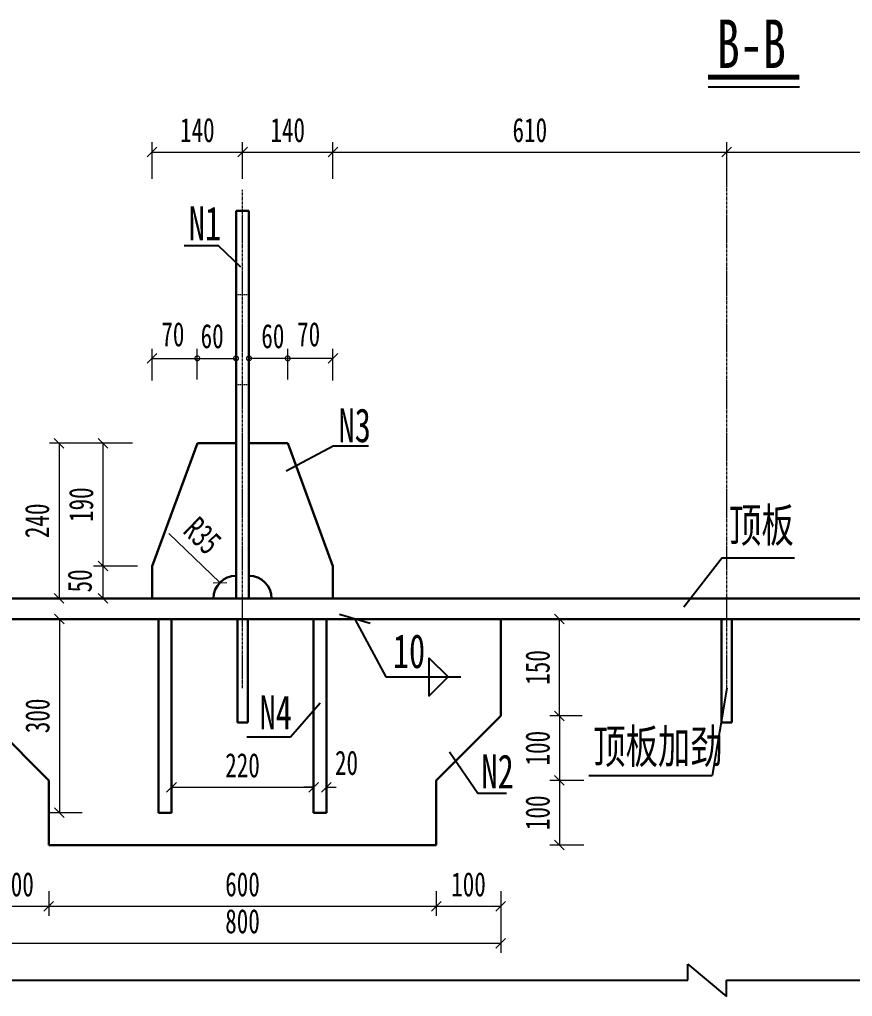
# Model space of a CAD drawing. Extents: x -9343 to 70062, y -6614 to 5134.
# Drawn here: x -7056 to -5766, y 54 to 1567 of the extents above; entities that cross this region are included whole.
import ezdxf

# ---------------------------------------------------------------- set-up
doc = ezdxf.new("R2010")
doc.units = 0
doc.header["$MEASUREMENT"] = 0
doc.header["$PDMODE"] = 34
doc.linetypes.add('CENTER2', pattern=[1.125, 0.75, -0.125, 0.125, -0.125])
doc.linetypes.add('DASHED2', pattern=[0.375, 0.25, -0.125])
doc.layers.get('0').update_dxf_attribs({"linetype": 'CONTINUOUS'})
doc.layers.get('DEFPOINTS').update_dxf_attribs({"color": 8, "linetype": 'CONTINUOUS'})
for name, color, linetype, lineweight in [('CENTER', 2, 'CONTINUOUS', 15), ('DASHED', 2, 'DASHED2', 15), ('dim', 4, 'CONTINUOUS', 13), ('text', 7, 'CONTINUOUS', 15), ('轮廓线', 3, 'CONTINUOUS', 30)]:
    doc.layers.add(name, color=color, linetype=linetype, lineweight=lineweight)
doc.styles.get("Standard").update_dxf_attribs({"font": '仿宋_GB2312.ttf', "width": 0.7})
doc.dimstyles.new('09BC1300', dxfattribs={"dimscale": 0, "dimtxt": 2.5, "dimasz": 1, "dimexe": 1, "dimexo": 1.5, "dimgap": 1, "dimtad": 1, "dimdec": 1, "dimdsep": 46, "dimtxsty": 'Standard', "dimblk": 'OBLIQUE', "dimcen": 0, "dimclrd": 256, "dimclre": 256, "dimclrt": 7, "dimadec": 0, "dimazin": 2, "dimtfac": 1, "dimtdec": 1, "dimtofl": 0, "dimtmove": 2, "dimatfit": 3, "dimldrblk": 'OBLIQUE', "dimfxl": 4, "dimfxlon": 1, "dimtolj": 1, "dimtzin": 0, "dimlwd": -1, "dimlwe": -1, "dimarcsym": 0})

# ---------------------------------------------------------------- blocks, each defined once
blk = doc.blocks.new('_Oblique')
at = {"color": 0, "linetype": 'ByBlock', "lineweight": -2}
blk.add_line((-0.5, -0.5), (0.5, 0.5), dxfattribs=at)
blk = doc.blocks.new('*D11')
at = {"layer": 'DEFPOINTS', "color": 0, "transparency": 16777216}
for p in [(-6745.3, 694.8), (-6720.2, 670.5)]:
    blk.add_point(p, dxfattribs=at)
at = {"layer": 'dim', "transparency": 16777216}
blk.add_line((-6824.1, 770.9), (-6745.3, 694.8), dxfattribs=at)
at = {"layer": 'dim', "transparency": 16777216, "xscale": 14.99999996629198, "yscale": 14.99999996629198, "zscale": 14.99999996629198, "rotation": 315.9956093320699}
blk.add_blockref('_Oblique', (-6745.3, 694.8), dxfattribs=at)
at = {"layer": 'dim', "color": 7, "transparency": 16777216, "insert": (-6772.1, 767.5), "char_height": 37.5, "attachment_point": 5, "rotation": 315.9956}
blk.add_mtext('\\A1;R35', dxfattribs=at)
blk = doc.blocks.new('*D12')
at = {"layer": 'DEFPOINTS', "color": 0, "transparency": 16777216}
for p in [(-6926.2, 720.5), (-6850.2, 720.5), (-6850.2, 670.5)]:
    blk.add_point(p, dxfattribs=at)
at = {"layer": 'dim', "transparency": 16777216}
for p, q in [((-6872.7, 720.5), (-6941.2, 720.5)), ((-6926.2, 670.5), (-6926.2, 720.5)), ((-6872.7, 670.5), (-6941.2, 670.5))]:
    blk.add_line(p, q, dxfattribs=at)
at = {"layer": 'dim', "transparency": 16777216, "xscale": 14.99999996629198, "yscale": 14.99999996629198, "zscale": 14.99999996629198}
for p, rotation in [((-6926.2, 720.5), 90), ((-6926.2, 670.5), 270)]:
    blk.add_blockref('_Oblique', p, dxfattribs=dict(at, rotation=rotation))
at = {"layer": 'dim', "color": 7, "transparency": 16777216, "insert": (-6962.1, 697.5), "char_height": 37.5, "attachment_point": 5, "rotation": 90}
blk.add_mtext('\\A1;50', dxfattribs=at)
blk = doc.blocks.new('*D13')
at = {"layer": 'DEFPOINTS', "color": 0, "transparency": 16777216}
for p in [(-6926.2, 910.5), (-6858.1, 910.5), (-6858.1, 720.5)]:
    blk.add_point(p, dxfattribs=at)
at = {"layer": 'dim', "transparency": 16777216}
for p, q in [((-6880.6, 910.5), (-6941.2, 910.5)), ((-6926.2, 720.5), (-6926.2, 910.5)), ((-6880.6, 720.5), (-6941.2, 720.5))]:
    blk.add_line(p, q, dxfattribs=at)
at = {"layer": 'dim', "transparency": 16777216, "xscale": 14.99999996629198, "yscale": 14.99999996629198, "zscale": 14.99999996629198}
for p, rotation in [((-6926.2, 910.5), 90), ((-6926.2, 720.5), 270)]:
    blk.add_blockref('_Oblique', p, dxfattribs=dict(at, rotation=rotation))
at = {"layer": 'dim', "color": 7, "transparency": 16777216, "insert": (-6960, 815.5), "char_height": 37.5, "attachment_point": 5, "rotation": 90}
blk.add_mtext('\\A1;190', dxfattribs=at)
blk = doc.blocks.new('*D14')
at = {"layer": 'DEFPOINTS', "color": 0, "transparency": 16777216}
for p in [(-6846, 910.5), (-6994.4, 670.5), (-6858.1, 670.5)]:
    blk.add_point(p, dxfattribs=at)
at = {"layer": 'dim', "transparency": 16777216}
for p, q in [((-6934.4, 910.5), (-7009.4, 910.5)), ((-6994.4, 910.5), (-6994.4, 670.5)), ((-6934.4, 670.5), (-7009.4, 670.5))]:
    blk.add_line(p, q, dxfattribs=at)
at = {"layer": 'dim', "transparency": 16777216, "xscale": 14.99999996629198, "yscale": 14.99999996629198, "zscale": 14.99999996629198}
for p, rotation in [((-6994.4, 910.5), 90), ((-6994.4, 670.5), 270)]:
    blk.add_blockref('_Oblique', p, dxfattribs=dict(at, rotation=rotation))
at = {"layer": 'dim', "color": 7, "transparency": 16777216, "insert": (-7028.2, 790.5), "char_height": 37.5, "attachment_point": 5, "rotation": 90}
blk.add_mtext('\\A1;240', dxfattribs=at)
blk = doc.blocks.new('_DotSmall')
at = {"color": 0, "linetype": 'ByBlock', "const_width": 0.5}
blk.add_lwpolyline([(-0.0625, 0, 1), (0.0625, 0, 1)], format="xyb", close=True, dxfattribs=at)
blk = doc.blocks.new('*D15')
at = {"layer": 'DEFPOINTS', "color": 0, "transparency": 16777216}
for p in [(-6780.2, 1042), (-6850.2, 985), (-6780.2, 986.6)]:
    blk.add_point(p, dxfattribs=at)
at = {"layer": 'dim', "transparency": 16777216}
for p, q in [((-6850.2, 1007.5), (-6850.2, 1057)), ((-6780.2, 1009.1), (-6780.2, 1057)), ((-6850.2, 1042), (-6780.2, 1042))]:
    blk.add_line(p, q, dxfattribs=at)
at = {"layer": 'dim', "transparency": 16777216, "xscale": 14.99999996629198, "yscale": 14.99999996629198, "zscale": 14.99999996629198, "rotation": 180}
blk.add_blockref('_Oblique', (-6850.2, 1042), dxfattribs=at)
at = {"layer": 'dim', "transparency": 16777216, "xscale": 14.99999996629198, "yscale": 14.99999996629198, "zscale": 14.99999996629198}
blk.add_blockref('_DotSmall', (-6780.2, 1042), dxfattribs=at)
at = {"layer": 'dim', "color": 7, "transparency": 16777216, "insert": (-6818.1, 1079.1), "char_height": 37.5, "attachment_point": 5}
blk.add_mtext('\\A1;70', dxfattribs=at)
blk = doc.blocks.new('*D16')
at = {"layer": 'DEFPOINTS', "color": 0, "transparency": 16777216}
for p in [(-6720.2, 1042), (-6720.2, 1002.5), (-6780.2, 986.6)]:
    blk.add_point(p, dxfattribs=at)
at = {"layer": 'dim', "transparency": 16777216}
for p, q in [((-6780.2, 1009.1), (-6780.2, 1057)), ((-6720.2, 1025), (-6720.2, 1057)), ((-6780.2, 1042), (-6720.2, 1042))]:
    blk.add_line(p, q, dxfattribs=at)
at = {"layer": 'dim', "transparency": 16777216, "xscale": 14.99999996629198, "yscale": 14.99999996629198, "zscale": 14.99999996629198, "rotation": 180}
blk.add_blockref('_DotSmall', (-6780.2, 1042), dxfattribs=at)
at = {"layer": 'dim', "transparency": 16777216, "xscale": 14.99999996629198, "yscale": 14.99999996629198, "zscale": 14.99999996629198}
blk.add_blockref('_DotSmall', (-6720.2, 1042), dxfattribs=at)
at = {"layer": 'dim', "color": 7, "transparency": 16777216, "insert": (-6757.2, 1076.2), "char_height": 37.5, "attachment_point": 5}
blk.add_mtext('\\A1;60', dxfattribs=at)
blk = doc.blocks.new('*D17')
at = {"layer": 'DEFPOINTS', "color": 0, "transparency": 16777216}
for p in [(-6640.2, 1042), (-6640.2, 986.6), (-6570.2, 985)]:
    blk.add_point(p, dxfattribs=at)
at = {"layer": 'dim', "transparency": 16777216}
for p, q in [((-6640.2, 1009.1), (-6640.2, 1057)), ((-6570.2, 1007.5), (-6570.2, 1057)), ((-6570.2, 1042), (-6640.2, 1042))]:
    blk.add_line(p, q, dxfattribs=at)
at = {"layer": 'dim', "transparency": 16777216, "xscale": 14.99999996629198, "yscale": 14.99999996629198, "zscale": 14.99999996629198, "rotation": 180}
blk.add_blockref('_DotSmall', (-6640.2, 1042), dxfattribs=at)
at = {"layer": 'dim', "transparency": 16777216, "xscale": 14.99999996629198, "yscale": 14.99999996629198, "zscale": 14.99999996629198}
blk.add_blockref('_Oblique', (-6570.2, 1042), dxfattribs=at)
at = {"layer": 'dim', "color": 7, "transparency": 16777216, "insert": (-6607.8, 1079.1), "char_height": 37.5, "attachment_point": 5}
blk.add_mtext('\\A1;70', dxfattribs=at)
blk = doc.blocks.new('*D18')
at = {"layer": 'DEFPOINTS', "color": 0, "transparency": 16777216}
for p in [(-6700.2, 1042), (-6700.2, 1002.5), (-6640.2, 986.6)]:
    blk.add_point(p, dxfattribs=at)
at = {"layer": 'dim', "transparency": 16777216}
for p, q in [((-6700.2, 1025), (-6700.2, 1057)), ((-6640.2, 1009.1), (-6640.2, 1057)), ((-6640.2, 1042), (-6700.2, 1042))]:
    blk.add_line(p, q, dxfattribs=at)
at = {"layer": 'dim', "transparency": 16777216, "xscale": 14.99999996629198, "yscale": 14.99999996629198, "zscale": 14.99999996629198, "rotation": 180}
blk.add_blockref('_DotSmall', (-6700.2, 1042), dxfattribs=at)
at = {"layer": 'dim', "transparency": 16777216, "xscale": 14.99999996629198, "yscale": 14.99999996629198, "zscale": 14.99999996629198}
blk.add_blockref('_DotSmall', (-6640.2, 1042), dxfattribs=at)
at = {"layer": 'dim', "color": 7, "transparency": 16777216, "insert": (-6663.2, 1076.2), "char_height": 37.5, "attachment_point": 5}
blk.add_mtext('\\A1;60', dxfattribs=at)
blk = doc.blocks.new('*D19')
at = {"layer": 'DEFPOINTS', "color": 0, "transparency": 16777216}
for p in [(-6600.2, 378.1), (-6820.2, 338.5), (-6600.2, 338.5)]:
    blk.add_point(p, dxfattribs=at)
at = {"layer": 'dim', "transparency": 16777216}
for p, q in [((-6820.2, 361), (-6820.2, 393.1)), ((-6600.2, 361), (-6600.2, 393.1)), ((-6820.2, 378.1), (-6600.2, 378.1))]:
    blk.add_line(p, q, dxfattribs=at)
at = {"layer": 'dim', "transparency": 16777216, "xscale": 14.99999996629198, "yscale": 14.99999996629198, "zscale": 14.99999996629198, "rotation": 180}
blk.add_blockref('_Oblique', (-6820.2, 378.1), dxfattribs=at)
at = {"layer": 'dim', "transparency": 16777216, "xscale": 14.99999996629198, "yscale": 14.99999996629198, "zscale": 14.99999996629198}
blk.add_blockref('_Oblique', (-6600.2, 378.1), dxfattribs=at)
at = {"layer": 'dim', "color": 7, "transparency": 16777216, "insert": (-6710.2, 411.8), "char_height": 37.5, "attachment_point": 5}
blk.add_mtext('\\A1;220', dxfattribs=at)
blk = doc.blocks.new('*D20')
at = {"layer": 'DEFPOINTS', "color": 0, "transparency": 16777216}
for p in [(-6580.2, 378.1), (-6600.2, 338.5), (-6580.2, 338.5)]:
    blk.add_point(p, dxfattribs=at)
at = {"layer": 'dim', "transparency": 16777216}
for p, q in [((-6600.2, 361), (-6600.2, 393.1)), ((-6580.2, 361), (-6580.2, 393.1)), ((-6600.2, 378.1), (-6615.2, 378.1)), ((-6580.2, 378.1), (-6565.2, 378.1))]:
    blk.add_line(p, q, dxfattribs=at)
at = {"layer": 'dim', "transparency": 16777216, "xscale": 14.99999996629198, "yscale": 14.99999996629198, "zscale": 14.99999996629198}
blk.add_blockref('_Oblique', (-6600.2, 378.1), dxfattribs=at)
at = {"layer": 'dim', "transparency": 16777216, "xscale": 14.99999996629198, "yscale": 14.99999996629198, "zscale": 14.99999996629198, "rotation": 180}
blk.add_blockref('_Oblique', (-6580.2, 378.1), dxfattribs=at)
at = {"layer": 'dim', "color": 7, "transparency": 16777216, "insert": (-6549.1, 415.6), "char_height": 37.5, "attachment_point": 5}
blk.add_mtext('\\A1;20', dxfattribs=at)
blk = doc.blocks.new('*D21')
at = {"layer": 'DEFPOINTS', "color": 0, "transparency": 16777216}
for p in [(-6710.2, 1361.5), (-6850.2, 1297.4), (-6710.2, 1297.4)]:
    blk.add_point(p, dxfattribs=at)
at = {"layer": 'dim', "transparency": 16777216}
for p, q in [((-6850.2, 1319.9), (-6850.2, 1376.5)), ((-6710.2, 1319.9), (-6710.2, 1376.5)), ((-6850.2, 1361.5), (-6710.2, 1361.5))]:
    blk.add_line(p, q, dxfattribs=at)
at = {"layer": 'dim', "transparency": 16777216, "xscale": 14.99999996629198, "yscale": 14.99999996629198, "zscale": 14.99999996629198, "rotation": 180}
blk.add_blockref('_Oblique', (-6850.2, 1361.5), dxfattribs=at)
at = {"layer": 'dim', "transparency": 16777216, "xscale": 14.99999996629198, "yscale": 14.99999996629198, "zscale": 14.99999996629198}
blk.add_blockref('_Oblique', (-6710.2, 1361.5), dxfattribs=at)
at = {"layer": 'dim', "color": 7, "transparency": 16777216, "insert": (-6780.2, 1395.3), "char_height": 37.5, "attachment_point": 5}
blk.add_mtext('\\A1;140', dxfattribs=at)
blk = doc.blocks.new('*D22')
at = {"layer": 'DEFPOINTS', "color": 0, "transparency": 16777216}
for p in [(-6570.2, 1361.5), (-6710.2, 1297.4), (-6570.2, 1297.4)]:
    blk.add_point(p, dxfattribs=at)
at = {"layer": 'dim', "transparency": 16777216}
for p, q in [((-6710.2, 1319.9), (-6710.2, 1376.5)), ((-6570.2, 1319.9), (-6570.2, 1376.5)), ((-6710.2, 1361.5), (-6570.2, 1361.5))]:
    blk.add_line(p, q, dxfattribs=at)
at = {"layer": 'dim', "transparency": 16777216, "xscale": 14.99999996629198, "yscale": 14.99999996629198, "zscale": 14.99999996629198, "rotation": 180}
blk.add_blockref('_Oblique', (-6710.2, 1361.5), dxfattribs=at)
at = {"layer": 'dim', "transparency": 16777216, "xscale": 14.99999996629198, "yscale": 14.99999996629198, "zscale": 14.99999996629198}
blk.add_blockref('_Oblique', (-6570.2, 1361.5), dxfattribs=at)
at = {"layer": 'dim', "color": 7, "transparency": 16777216, "insert": (-6640.2, 1395.3), "char_height": 37.5, "attachment_point": 5}
blk.add_mtext('\\A1;140', dxfattribs=at)
blk = doc.blocks.new('*D27')
at = {"layer": 'DEFPOINTS', "color": 0, "transparency": 16777216}
for p in [(-5960.2, 1361.5), (-6570.2, 1297.4), (-5960.2, 1297.4)]:
    blk.add_point(p, dxfattribs=at)
at = {"layer": 'dim', "transparency": 16777216}
for p, q in [((-6570.2, 1319.9), (-6570.2, 1376.5)), ((-5960.2, 1319.9), (-5960.2, 1376.5)), ((-6570.2, 1361.5), (-5960.2, 1361.5))]:
    blk.add_line(p, q, dxfattribs=at)
at = {"layer": 'dim', "transparency": 16777216, "xscale": 14.99999996629198, "yscale": 14.99999996629198, "zscale": 14.99999996629198, "rotation": 180}
blk.add_blockref('_Oblique', (-6570.2, 1361.5), dxfattribs=at)
at = {"layer": 'dim', "transparency": 16777216, "xscale": 14.99999996629198, "yscale": 14.99999996629198, "zscale": 14.99999996629198}
blk.add_blockref('_Oblique', (-5960.2, 1361.5), dxfattribs=at)
at = {"layer": 'dim', "color": 7, "transparency": 16777216, "insert": (-6265.2, 1395.3), "char_height": 37.5, "attachment_point": 5}
blk.add_mtext('\\A1;610', dxfattribs=at)
blk = doc.blocks.new('*D34')
at = {"layer": 'DEFPOINTS', "color": 0, "transparency": 16777216}
for p in [(-5220.2, 1361.5), (-5960.2, 1319.9), (-5220.2, 1319.9)]:
    blk.add_point(p, dxfattribs=at)
at = {"layer": 'dim', "transparency": 16777216}
for p, q in [((-5960.2, 1342.4), (-5960.2, 1376.5)), ((-5220.2, 1342.4), (-5220.2, 1376.5)), ((-5960.2, 1361.5), (-5220.2, 1361.5))]:
    blk.add_line(p, q, dxfattribs=at)
at = {"layer": 'dim', "transparency": 16777216, "xscale": 14.99999996629198, "yscale": 14.99999996629198, "zscale": 14.99999996629198, "rotation": 180}
blk.add_blockref('_Oblique', (-5960.2, 1361.5), dxfattribs=at)
at = {"layer": 'dim', "transparency": 16777216, "xscale": 14.99999996629198, "yscale": 14.99999996629198, "zscale": 14.99999996629198}
blk.add_blockref('_Oblique', (-5220.2, 1361.5), dxfattribs=at)
at = {"layer": 'dim', "color": 7, "transparency": 16777216, "insert": (-5590.2, 1395.3), "char_height": 37.5, "attachment_point": 5}
blk.add_mtext('\\A1;740', dxfattribs=at)
blk = doc.blocks.new('*D77')
at = {"layer": 'DEFPOINTS', "color": 0, "transparency": 16777216}
for p in [(-6950.2, 638.5), (-6993.9, 338.5), (-6936.2, 338.5)]:
    blk.add_point(p, dxfattribs=at)
at = {"layer": 'dim', "transparency": 16777216}
for p, q in [((-6972.7, 638.5), (-7008.9, 638.5)), ((-6993.9, 638.5), (-6993.9, 338.5)), ((-6958.7, 338.5), (-7008.9, 338.5))]:
    blk.add_line(p, q, dxfattribs=at)
at = {"layer": 'dim', "transparency": 16777216, "xscale": 14.99999996629198, "yscale": 14.99999996629198, "zscale": 14.99999996629198}
for p, rotation in [((-6993.9, 638.5), 90), ((-6993.9, 338.5), 270)]:
    blk.add_blockref('_Oblique', p, dxfattribs=dict(at, rotation=rotation))
at = {"layer": 'dim', "color": 7, "transparency": 16777216, "insert": (-7027.6, 488.5), "char_height": 37.5, "attachment_point": 5, "rotation": 90}
blk.add_mtext('\\A1;300', dxfattribs=at)
blk = doc.blocks.new('*D81')
at = {"layer": 'DEFPOINTS', "color": 0, "transparency": 16777216}
for p in [(-7010.2, 239.8), (-6410.2, 239.8), (-6410.2, 193.8)]:
    blk.add_point(p, dxfattribs=at)
at = {"layer": 'dim', "transparency": 16777216}
for p, q in [((-7010.2, 217.3), (-7010.2, 178.8)), ((-6410.2, 217.3), (-6410.2, 178.8)), ((-7010.2, 193.8), (-6410.2, 193.8))]:
    blk.add_line(p, q, dxfattribs=at)
at = {"layer": 'dim', "transparency": 16777216, "xscale": 14.99999996629198, "yscale": 14.99999996629198, "zscale": 14.99999996629198, "rotation": 180}
blk.add_blockref('_Oblique', (-7010.2, 193.8), dxfattribs=at)
at = {"layer": 'dim', "transparency": 16777216, "xscale": 14.99999996629198, "yscale": 14.99999996629198, "zscale": 14.99999996629198}
blk.add_blockref('_Oblique', (-6410.2, 193.8), dxfattribs=at)
at = {"layer": 'dim', "color": 7, "transparency": 16777216, "insert": (-6710.2, 227.5), "char_height": 37.5, "attachment_point": 5}
blk.add_mtext('\\A1;600', dxfattribs=at)
blk = doc.blocks.new('*D82')
at = {"layer": 'DEFPOINTS', "color": 0, "transparency": 16777216}
for p in [(-7110.2, 239.8), (-7010.2, 239.8), (-7010.2, 193.8)]:
    blk.add_point(p, dxfattribs=at)
at = {"layer": 'dim', "transparency": 16777216}
for p, q in [((-7110.2, 217.3), (-7110.2, 178.8)), ((-7010.2, 217.3), (-7010.2, 178.8)), ((-7110.2, 193.8), (-7010.2, 193.8))]:
    blk.add_line(p, q, dxfattribs=at)
at = {"layer": 'dim', "transparency": 16777216, "xscale": 14.99999996629198, "yscale": 14.99999996629198, "zscale": 14.99999996629198, "rotation": 180}
blk.add_blockref('_Oblique', (-7110.2, 193.8), dxfattribs=at)
at = {"layer": 'dim', "transparency": 16777216, "xscale": 14.99999996629198, "yscale": 14.99999996629198, "zscale": 14.99999996629198}
blk.add_blockref('_Oblique', (-7010.2, 193.8), dxfattribs=at)
at = {"layer": 'dim', "color": 7, "transparency": 16777216, "insert": (-7060.2, 227.5), "char_height": 37.5, "attachment_point": 5}
blk.add_mtext('\\A1;100', dxfattribs=at)
blk = doc.blocks.new('*D83')
at = {"layer": 'DEFPOINTS', "color": 0, "transparency": 16777216}
for p in [(-6410.2, 239.8), (-6310.2, 239.8), (-6310.2, 193.8)]:
    blk.add_point(p, dxfattribs=at)
at = {"layer": 'dim', "transparency": 16777216}
for p, q in [((-6410.2, 217.3), (-6410.2, 178.8)), ((-6310.2, 217.3), (-6310.2, 178.8)), ((-6410.2, 193.8), (-6310.2, 193.8))]:
    blk.add_line(p, q, dxfattribs=at)
at = {"layer": 'dim', "transparency": 16777216, "xscale": 14.99999996629198, "yscale": 14.99999996629198, "zscale": 14.99999996629198, "rotation": 180}
blk.add_blockref('_Oblique', (-6410.2, 193.8), dxfattribs=at)
at = {"layer": 'dim', "transparency": 16777216, "xscale": 14.99999996629198, "yscale": 14.99999996629198, "zscale": 14.99999996629198}
blk.add_blockref('_Oblique', (-6310.2, 193.8), dxfattribs=at)
at = {"layer": 'dim', "color": 7, "transparency": 16777216, "insert": (-6360.2, 227.5), "char_height": 37.5, "attachment_point": 5}
blk.add_mtext('\\A1;100', dxfattribs=at)
blk = doc.blocks.new('*D84')
at = {"layer": 'DEFPOINTS', "color": 0, "transparency": 16777216}
for p in [(-7110.2, 239.8), (-6310.2, 239.8), (-6310.2, 136.5)]:
    blk.add_point(p, dxfattribs=at)
at = {"layer": 'dim', "transparency": 16777216}
for p, q in [((-7110.2, 196.5), (-7110.2, 121.5)), ((-6310.2, 196.5), (-6310.2, 121.5)), ((-7110.2, 136.5), (-6310.2, 136.5))]:
    blk.add_line(p, q, dxfattribs=at)
at = {"layer": 'dim', "transparency": 16777216, "xscale": 14.99999996629198, "yscale": 14.99999996629198, "zscale": 14.99999996629198, "rotation": 180}
blk.add_blockref('_Oblique', (-7110.2, 136.5), dxfattribs=at)
at = {"layer": 'dim', "transparency": 16777216, "xscale": 14.99999996629198, "yscale": 14.99999996629198, "zscale": 14.99999996629198}
blk.add_blockref('_Oblique', (-6310.2, 136.5), dxfattribs=at)
at = {"layer": 'dim', "color": 7, "transparency": 16777216, "insert": (-6710.2, 170.3), "char_height": 37.5, "attachment_point": 5}
blk.add_mtext('\\A1;800', dxfattribs=at)
blk = doc.blocks.new('*D85')
at = {"layer": 'DEFPOINTS', "color": 0, "transparency": 16777216}
for p in [(-6219.3, 638.5), (-6161.6, 638.5), (-6161.6, 488.5)]:
    blk.add_point(p, dxfattribs=at)
at = {"layer": 'dim', "transparency": 16777216}
for p, q in [((-6184.1, 638.5), (-6234.3, 638.5)), ((-6219.3, 488.5), (-6219.3, 638.5)), ((-6184.1, 488.5), (-6234.3, 488.5))]:
    blk.add_line(p, q, dxfattribs=at)
at = {"layer": 'dim', "transparency": 16777216, "xscale": 14.99999996629198, "yscale": 14.99999996629198, "zscale": 14.99999996629198}
for p, rotation in [((-6219.3, 638.5), 90), ((-6219.3, 488.5), 270)]:
    blk.add_blockref('_Oblique', p, dxfattribs=dict(at, rotation=rotation))
at = {"layer": 'dim', "color": 7, "transparency": 16777216, "insert": (-6253, 563.5), "char_height": 37.5, "attachment_point": 5, "rotation": 90}
blk.add_mtext('\\A1;150', dxfattribs=at)
blk = doc.blocks.new('*D86')
at = {"layer": 'DEFPOINTS', "color": 0, "transparency": 16777216}
for p in [(-6159.2, 388.5), (-6219.3, 288.5), (-6159.2, 288.5)]:
    blk.add_point(p, dxfattribs=at)
at = {"layer": 'dim', "transparency": 16777216}
for p, q in [((-6181.7, 388.5), (-6234.3, 388.5)), ((-6219.3, 388.5), (-6219.3, 288.5)), ((-6181.7, 288.5), (-6234.3, 288.5))]:
    blk.add_line(p, q, dxfattribs=at)
at = {"layer": 'dim', "transparency": 16777216, "xscale": 14.99999996629198, "yscale": 14.99999996629198, "zscale": 14.99999996629198}
for p, rotation in [((-6219.3, 388.5), 90), ((-6219.3, 288.5), 270)]:
    blk.add_blockref('_Oblique', p, dxfattribs=dict(at, rotation=rotation))
at = {"layer": 'dim', "color": 7, "transparency": 16777216, "insert": (-6253, 338.5), "char_height": 37.5, "attachment_point": 5, "rotation": 90}
blk.add_mtext('\\A1;100', dxfattribs=at)
blk = doc.blocks.new('*D87')
at = {"layer": 'DEFPOINTS', "color": 0, "transparency": 16777216}
for p in [(-6161.6, 488.5), (-6219.3, 388.5), (-6159.2, 388.5)]:
    blk.add_point(p, dxfattribs=at)
at = {"layer": 'dim', "transparency": 16777216}
for p, q in [((-6184.1, 488.5), (-6234.3, 488.5)), ((-6219.3, 488.5), (-6219.3, 388.5)), ((-6181.7, 388.5), (-6234.3, 388.5))]:
    blk.add_line(p, q, dxfattribs=at)
at = {"layer": 'dim', "transparency": 16777216, "xscale": 14.99999996629198, "yscale": 14.99999996629198, "zscale": 14.99999996629198}
for p, rotation in [((-6219.3, 488.5), 90), ((-6219.3, 388.5), 270)]:
    blk.add_blockref('_Oblique', p, dxfattribs=dict(at, rotation=rotation))
at = {"layer": 'dim', "color": 7, "transparency": 16777216, "insert": (-6253, 438.5), "char_height": 37.5, "attachment_point": 5, "rotation": 90}
blk.add_mtext('\\A1;100', dxfattribs=at)

msp = doc.modelspace()

# ---------------------------------------------------------------- linework, layer by layer
for p, q in [((-5989.08, 1462.47), (-5847.75, 1462.47)), ((-6568.56, 906.43), (-6642.8, 867.41)), ((-6568.56, 906.43), (-6515.27, 906.43)), ((-5967.06, 733.35), (-6026.66, 656.71)), ((-5967.06, 733.35), (-5855.47, 733.35)), ((-6421.57, 578.53), (-6421.57, 519.18)), ((-6421.57, 578.53), (-6391.9, 548.86)), ((-6421.57, 519.18), (-6391.9, 548.86)), ((-5960.17, 531.3), (-5982.7, 396.22)), ((-6589.74, 508.17), (-6635.87, 455.73)), ((-6635.87, 455.73), (-6703.48, 455.73)), ((-6174, 396.22), (-5982.7, 396.22)), ((-6020.73, 104.1), (-5960.73, 54.1)), ((-6020.73, 79.1), (-6020.73, 104.1)), ((-7440.83, 79.1), (-6020.73, 79.1)), ((-5960.73, 79.1), (-4475.44, 79.1)), ((-5960.73, 54.1), (-5960.73, 79.1))]:
    msp.add_line(p, q)
at = {"ltscale": 4}
for p, q in [((-6747.41, 1216.32), (-6800.61, 1216.32)), ((-6712.99, 1183.27), (-6747.41, 1216.32)), ((-6389.82, 432.78), (-6345.49, 368.59)), ((-6345.49, 368.59), (-6301.24, 368.59))]:
    msp.add_line(p, q, dxfattribs=at)
at = {"const_width": 7.5}
msp.add_lwpolyline([(-5989.08, 1477.47), (-5847.75, 1477.47)], dxfattribs=at)
at = {"layer": 'CENTER', "linetype": 'CENTER2', "ltscale": 6}
for p, q in [((-5960.17, 531.3), (-5960.17, 1376.52)), ((-6710.17, 531.3), (-6710.17, 1303.04)), ((-6310.17, 488.48), (-6310.17, 638.48))]:
    msp.add_line(p, q, dxfattribs=at)
at = {"layer": 'DASHED', "ltscale": 8}
for p, q in [((-6700.17, 1140.2), (-6720.17, 1140.2)), ((-6700.17, 1000.86), (-6720.17, 1000.86))]:
    msp.add_line(p, q, dxfattribs=at)
at = {"layer": '轮廓线'}
for p, q in [((-6720.17, 1270.48), (-6700.17, 1270.48)), ((-6720.17, 1270.48), (-6720.17, 670.48)), ((-6700.17, 1270.48), (-6700.17, 670.48)), ((-6850.17, 720.48), (-6780.17, 910.48)), ((-6570.17, 720.48), (-6640.17, 910.48)), ((-6850.17, 720.48), (-6850.17, 670.48)), ((-6570.17, 720.48), (-6570.17, 670.48)), ((-7390.27, 670.48), (-4530.07, 670.48)), ((-7390.27, 638.48), (-4530.07, 638.48)), ((-6840.17, 338.48), (-6840.17, 638.48)), ((-6820.17, 338.48), (-6820.17, 638.48)), ((-6718.17, 638.48), (-6718.17, 478.48)), ((-6718.17, 638.48), (-6718.17, 478.48)), ((-6702.17, 638.48), (-6702.17, 478.48)), ((-6702.17, 638.48), (-6702.17, 478.48)), ((-6600.17, 338.48), (-6600.17, 638.48)), ((-6580.17, 338.48), (-6580.17, 638.48)), ((-6310.17, 488.48), (-6310.17, 638.48)), ((-5968.17, 638.48), (-5968.17, 478.48)), ((-5952.17, 638.48), (-5952.17, 478.48)), ((-6718.17, 478.48), (-6702.17, 478.48)), ((-6718.17, 478.48), (-6702.17, 478.48)), ((-5968.17, 478.48), (-5952.17, 478.48)), ((-7010.17, 388.48), (-7010.17, 288.48)), ((-6410.17, 288.48), (-6410.17, 388.48)), ((-6840.17, 338.48), (-6820.17, 338.48)), ((-6600.17, 338.48), (-6580.17, 338.48)), ((-7010.17, 288.48), (-6410.17, 288.48))]:
    msp.add_line(p, q, dxfattribs=at)
at = {"layer": '轮廓线', "ltscale": 4}
for p, q in [((-6780.17, 910.48), (-6720.17, 910.48)), ((-6700.17, 910.48), (-6640.17, 910.48)), ((-7110.17, 488.48), (-7010.17, 388.48)), ((-6310.17, 488.48), (-6410.17, 388.48))]:
    msp.add_line(p, q, dxfattribs=at)
at = {"layer": '轮廓线'}
for centre, start, end in [((-6720.17, 670.48), 90, 180), ((-6700.17, 670.48), 0, 90)]:
    msp.add_arc(centre, 35, start, end, dxfattribs=at)

# ---------------------------------------------------------------- texts
at = {"layer": 'text', "width": 0.7}
for s, height, p in [('B-B', 75, (-5975.75, 1491.6)), ('N1', 52.5, (-6793.44, 1224.69)), ('N3', 52.5, (-6561.42, 912.2)), ('顶板', 52.5, (-5956.69, 757.51)), ('10', 52.5, (-6477.34, 562.49)), ('N4', 52.5, (-6683.69, 467.72)), ('顶板加劲', 52.5, (-6167.03, 415.01)), ('N2', 52.5, (-6340.11, 376.22))]:
    msp.add_text(s, height=height, dxfattribs=at).set_placement(p)

# ---------------------------------------------------------------- dimensions: what is measured, and where the dimension line sits
at = {"layer": 'dim'}
for base, p1, p2, picture, middle in [((-6710.17, 1361.52), (-6850.17, 1297.44), (-6710.17, 1297.44), '*D21', (-6780.17, 1395.27)), ((-6570.17, 1361.52), (-6710.17, 1297.44), (-6570.17, 1297.44), '*D22', (-6640.17, 1395.27)), ((-5960.17, 1361.52), (-6570.17, 1297.44), (-5960.17, 1297.44), '*D27', (-6265.17, 1395.27)), ((-6600.17, 378.09), (-6820.17, 338.48), (-6600.17, 338.48), '*D19', (-6710.17, 411.84)), ((-7010.17, 193.79), (-7110.17, 239.84), (-7010.17, 239.84), '*D82', (-7060.17, 227.54)), ((-6410.17, 193.79), (-7010.17, 239.84), (-6410.17, 239.84), '*D81', (-6710.17, 227.54)), ((-6310.17, 193.79), (-6410.17, 239.84), (-6310.17, 239.84), '*D83', (-6360.17, 227.54)), ((-6310.17, 136.54), (-7110.17, 239.84), (-6310.17, 239.84), '*D84', (-6710.17, 170.29))]:
    dim = msp.add_linear_dim(base=base, p1=p1, p2=p2, dimstyle='09BC1300', override={"dimscale": 15, "dimtxsty": 'Standard'}, dxfattribs=at)
    dim.commit()
    dim.dimension.update_dxf_attribs({"geometry": picture, "text_midpoint": middle})
dim = msp.add_linear_dim(base=(-5220.17, 1361.52), p1=(-5960.17, 1319.94), p2=(-5220.17, 1319.94), text='740', dimstyle='09BC1300', override={"dimscale": 15, "dimtxsty": 'Standard'}, dxfattribs=at)
dim.commit()
dim.dimension.update_dxf_attribs({"geometry": '*D34', "text_midpoint": (-5590.17, 1395.27)})
for base, p1, p2, override, picture, middle in [((-6780.17, 1041.98), (-6850.17, 985), (-6780.17, 986.6), {"dimscale": 15, "dimtxsty": 'Standard', "dimblk2": 'DotSmall', "dimsah": 1}, '*D15', (-6818.14, 1079.07)), ((-6720.17, 1041.98), (-6780.17, 986.6), (-6720.17, 1002.54), {"dimscale": 15, "dimtxsty": 'Standard', "dimblk1": 'DotSmall', "dimblk2": 'DotSmall', "dimsah": 1}, '*D16', (-6757.17, 1076.2)), ((-6580.17, 378.09), (-6600.17, 338.48), (-6580.17, 338.48), {"dimscale": 15, "dimtxsty": 'Standard'}, '*D20', (-6549.12, 415.57))]:
    dim = msp.add_linear_dim(base=base, p1=p1, p2=p2, dimstyle='09BC1300', override=override, dxfattribs=at)
    dim.commit()
    dim.dimension.update_dxf_attribs({"geometry": picture, "text_midpoint": middle, "dimtype": 160})
for base, p1, p2, override, picture, middle in [((-6700.17, 1041.98), (-6640.17, 986.6), (-6700.17, 1002.54), {"dimscale": 15, "dimtxsty": 'Standard', "dimblk1": 'DotSmall', "dimblk2": 'DotSmall', "dimsah": 1}, '*D18', (-6663.18, 1076.2)), ((-6640.17, 1041.98), (-6570.17, 985), (-6640.17, 986.6), {"dimscale": 15, "dimtxsty": 'Standard', "dimblk2": 'DotSmall', "dimsah": 1}, '*D17', (-6607.84, 1079.07))]:
    dim = msp.add_linear_dim(base=base, p1=p1, p2=p2, angle=180, dimstyle='09BC1300', override=override, dxfattribs=at)
    dim.commit()
    dim.dimension.update_dxf_attribs({"geometry": picture, "text_midpoint": middle, "dimtype": 160})
for base, p1, p2, picture, middle in [((-6994.44, 670.48), (-6845.95, 910.48), (-6858.11, 670.48), '*D14', (-7028.19, 790.48)), ((-6926.24, 910.48), (-6858.11, 720.48), (-6858.11, 910.48), '*D13', (-6959.99, 815.48)), ((-6993.88, 338.48), (-6950.23, 638.48), (-6936.2, 338.48), '*D77', (-7027.63, 488.48)), ((-6219.26, 638.48), (-6161.57, 488.48), (-6161.57, 638.48), '*D85', (-6253.01, 563.48)), ((-6219.26, 388.48), (-6161.57, 488.48), (-6159.17, 388.48), '*D87', (-6253.01, 438.48)), ((-6219.26, 288.48), (-6159.17, 388.48), (-6159.17, 288.48), '*D86', (-6253.01, 338.48))]:
    dim = msp.add_linear_dim(base=base, p1=p1, p2=p2, angle=90, dimstyle='09BC1300', override={"dimscale": 15, "dimtxsty": 'Standard'}, dxfattribs=at)
    dim.commit()
    dim.dimension.update_dxf_attribs({"geometry": picture, "text_midpoint": middle})
dim = msp.add_radius_dim(center=(-6720.17, 670.48), mpoint=(-6745.35, 694.8), text='R35', dimstyle='09BC1300', override={"dimscale": 15, "dimtxsty": 'Standard'}, dxfattribs=at)
dim.commit()
dim.dimension.update_dxf_attribs({"geometry": '*D11', "text_midpoint": (-6772.08, 767.53)})
dim = msp.add_linear_dim(base=(-6926.24, 720.48), p1=(-6850.17, 670.48), p2=(-6850.17, 720.48), angle=90, text='50', dimstyle='09BC1300', override={"dimscale": 15, "dimtxsty": 'Standard'}, dxfattribs=at)
dim.commit()
dim.dimension.update_dxf_attribs({"geometry": '*D12', "text_midpoint": (-6962.06, 697.48), "dimtype": 160})

# ---------------------------------------------------------------- leaders
msp.add_leader([(-6536.27, 638.48), (-6488.07, 548.86), (-6372.13, 548.86)], dimstyle='09BC1300', override={"dimscale": 0.025, "dimasz": 1400, "dimtxsty": 'Standard'})

doc.saveas('drawing.dxf')
